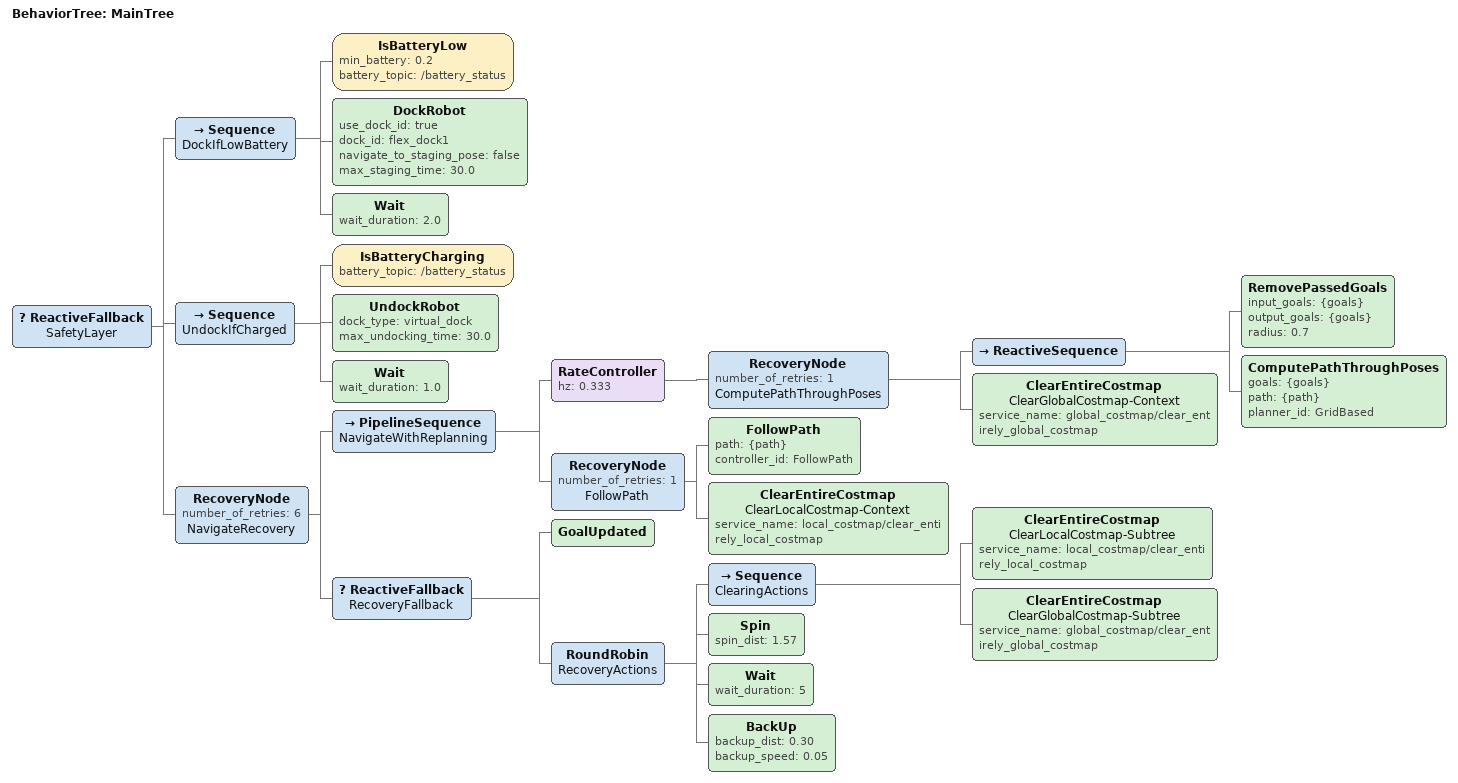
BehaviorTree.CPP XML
<root main_tree_to_execute="MainTree">
  <BehaviorTree ID="MainTree">

    <!-- Top-level safety layer -->
    <ReactiveFallback name="SafetyLayer">

      <!-- High-priority battery docking -->
      <Sequence name="DockIfLowBattery">
        <IsBatteryLow min_battery="0.2" battery_topic="/battery_status"/>
        <!-- Explicitly navigate to dock -->
        <DockRobot use_dock_id="true" dock_id="flex_dock1" navigate_to_staging_pose="false" max_staging_time="30.0"/>
        <Wait wait_duration="2.0"/>
      </Sequence>

      <!-- Undock when charged -->
      <Sequence name="UndockIfCharged">
        <IsBatteryCharging battery_topic="/battery_status"/>
        <UndockRobot dock_type="virtual_dock" max_undocking_time="30.0"/>
        <Wait wait_duration="1.0"/>
      </Sequence>

      <!-- Normal navigation through multiple waypoints -->
      <RecoveryNode number_of_retries="6" name="NavigateRecovery">
        <PipelineSequence name="NavigateWithReplanning">

          <!-- Compute path through remaining waypoints -->
          <RateController hz="0.333">
            <RecoveryNode number_of_retries="1" name="ComputePathThroughPoses">
              <ReactiveSequence>
                <RemovePassedGoals input_goals="{goals}" output_goals="{goals}" radius="0.7"/>
                <ComputePathThroughPoses goals="{goals}" path="{path}" planner_id="GridBased"/>
              </ReactiveSequence>
              <ClearEntireCostmap name="ClearGlobalCostmap-Context" service_name="global_costmap/clear_entirely_global_costmap"/>
            </RecoveryNode>
          </RateController>

          <!-- Follow computed path -->
          <RecoveryNode number_of_retries="1" name="FollowPath">
            <FollowPath path="{path}" controller_id="FollowPath"/>
            <ClearEntireCostmap name="ClearLocalCostmap-Context" service_name="local_costmap/clear_entirely_local_costmap"/>
          </RecoveryNode>

        </PipelineSequence>

        <!-- Recovery fallback actions -->
        <ReactiveFallback name="RecoveryFallback">
          <GoalUpdated/>
          <RoundRobin name="RecoveryActions">
            <Sequence name="ClearingActions">
              <ClearEntireCostmap name="ClearLocalCostmap-Subtree" service_name="local_costmap/clear_entirely_local_costmap"/>
              <ClearEntireCostmap name="ClearGlobalCostmap-Subtree" service_name="global_costmap/clear_entirely_global_costmap"/>
            </Sequence>
            <Spin spin_dist="1.57"/>
            <Wait wait_duration="5"/>
            <BackUp backup_dist="0.30" backup_speed="0.05"/>
          </RoundRobin>
        </ReactiveFallback>

      </RecoveryNode>

    </ReactiveFallback>

  </BehaviorTree>
</root>
